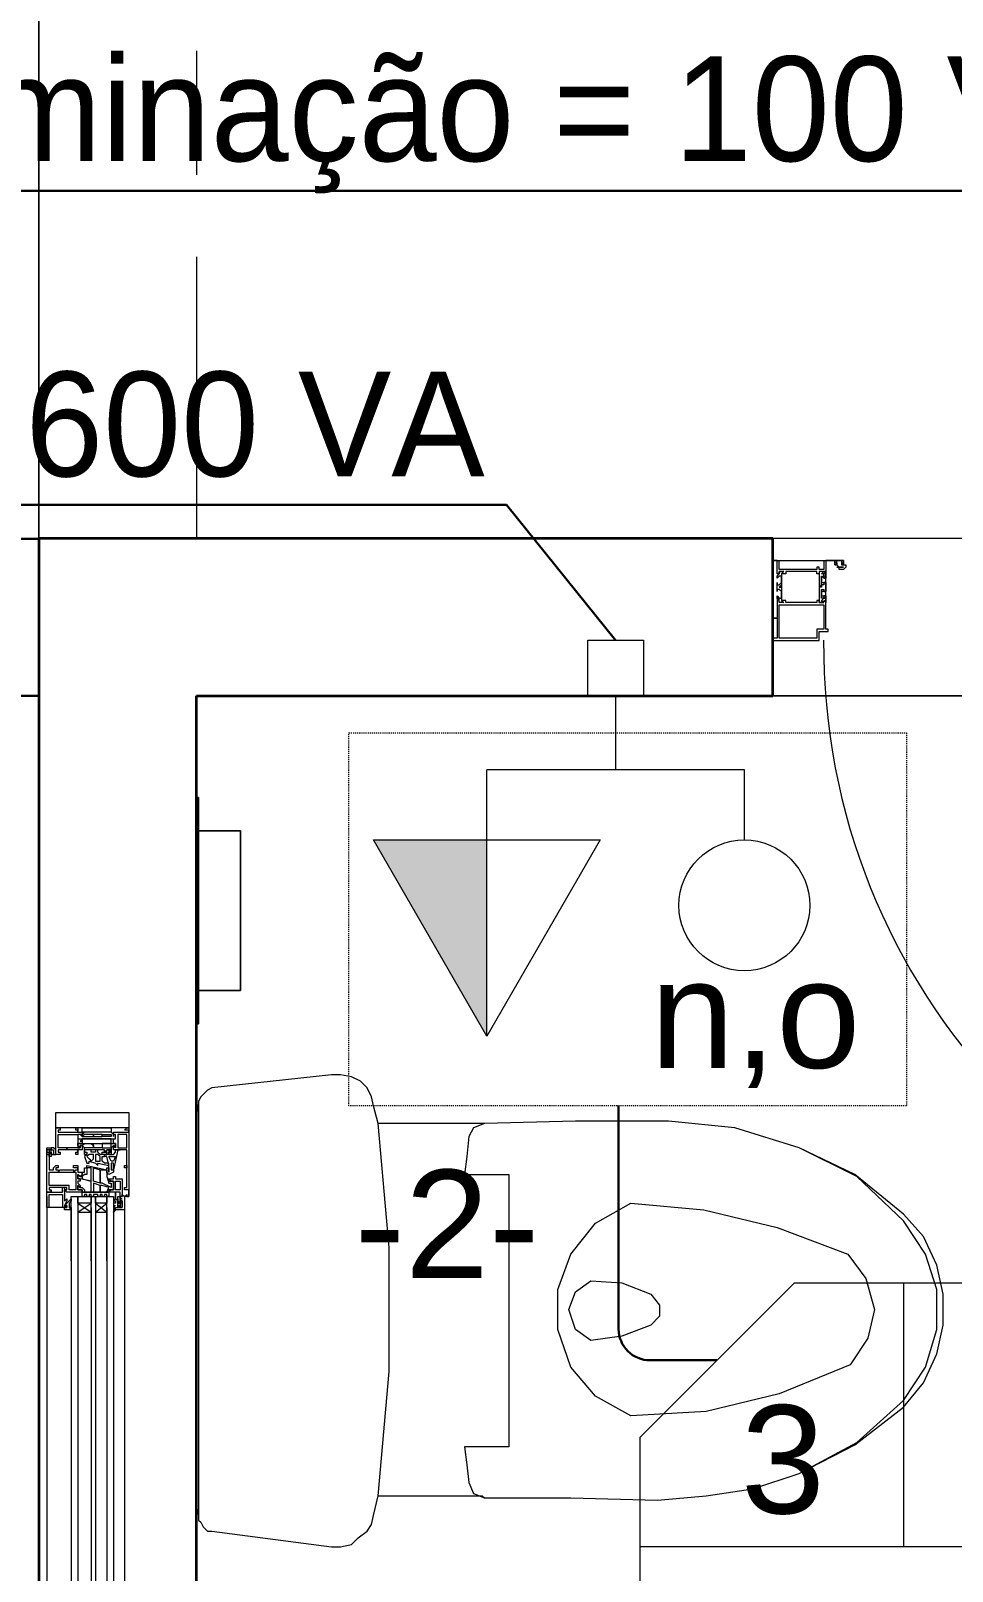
# Model space of a CAD drawing. Header units: millimetres. Extents: x -3501 to 2443, y -1417 to 2787.
# Drawn here: x -2661.2 to -2573.3, y 1100.3 to 1247.4 of the extents above; entities that cross this region are included whole.
import ezdxf

# ---------------------------------------------------------------- set-up
doc = ezdxf.new("R2010")
doc.units = ezdxf.units.MM
doc.linetypes.add('HIDDEN', pattern=[0.375, 0.25, -0.125])
for name, color, linetype, lineweight in [('EL-ELETRODUTOS-ALV', 5, 'Continuous', 30), ('EL-SIMB-P-CIRC', 1, 'Continuous', 20), ('Eletroduto', 160, 'Continuous', 30), ('Pontos Elétricos', 1, 'Continuous', 20), ('TXT e CIRCUITOS', 7, 'Continuous', 30)]:
    doc.layers.add(name, color=color, linetype=linetype, lineweight=lineweight)
doc.layers.add('PDF_Geometry', color=7, linetype='Continuous')
doc.layers.add('Texto', color=7, linetype='Continuous')
doc.styles.add('PDF Bahnschrift', font='bahnschrift.ttf')
doc.styles.add('txt 2mm', font='arial.ttf', dxfattribs={"height": 100})

# ---------------------------------------------------------------- blocks, each defined once
blk = doc.blocks.new('cx luz oct')
at = {"ltscale": 3}
blk.add_line((43508.7, 29483.7), (43508.7, 29288.7), dxfattribs=at)
blk.add_lwpolyline([(43589.5, 29093.7), (43703.7, 29207.9), (43703.7, 29369.5), (43589.5, 29483.7), (43428, 29483.7), (43313.7, 29369.5), (43313.7, 29207.9), (43428, 29093.7)], close=True, dxfattribs=at)
blk.add_lwpolyline([(43313.7, 29288.7), (43703.7, 29288.7)], dxfattribs=at)
blk = doc.blocks.new('caixa tomadas')
at = {"layer": 'EL-SIMB-P-CIRC'}
for p, q in [((52407.7, 17460.8), (52460.7, 17460.8)), ((52407.7, 17407.8), (52407.7, 17460.8)), ((52460.7, 17460.8), (52460.7, 17407.8)), ((52460.7, 17407.8), (52407.7, 17407.8)), ((52434.2, 17407.8), (52434.2, 17337.1)), ((52557.2, 17337.1), (52311.2, 17337.1)), ((52311.2, 17270.1), (52311.2, 17337.1)), ((52557.2, 17270.1), (52557.2, 17337.1))]:
    blk.add_line(p, q, dxfattribs=at)
at = {"layer": 'EL-SIMB-P-CIRC', "linetype": 'HIDDEN', "ltscale": 0.025}
blk.add_lwpolyline([(52711.9, 17016.2), (52179.5, 17016.2), (52179.5, 17372.4), (52711.9, 17372.4)], close=True, dxfattribs=at)
blk = doc.blocks.new('bloc tomadas')
at = {"layer": 'EL-SIMB-P-CIRC'}
h = blk.add_hatch(color=1, dxfattribs=at)
h.dxf.hatch_style = 1
h.paths.add_polyline_path([(52311.2, 17270.1), (52311.2, 17082.6), (52202.9, 17270.1)])
at = {"layer": 'EL-SIMB-P-CIRC', "color": 1}
for p, q in [((52311.2, 17082.6), (52202.9, 17270.1)), ((52202.9, 17270.1), (52419.4, 17270.1)), ((52311.2, 17082.6), (52311.2, 17270.1)), ((52419.4, 17270.1), (52311.2, 17082.6))]:
    blk.add_line(p, q, dxfattribs=at)
blk.add_circle((52557.2, 17207.6), 62.5, dxfattribs=at)
at = {"layer": 'EL-ELETRODUTOS-ALV'}
blk.add_blockref('caixa tomadas', (0, 0), dxfattribs=at)

msp = doc.modelspace()

# ---------------------------------------------------------------- linework, layer by layer
at = {"layer": 'Eletroduto'}
msp.add_lwpolyline([(-2595.72, 1120.46), (-2602.11, 1120.46, -0.414214), (-2605.11, 1123.46), (-2605.11, 1144.77)], format="xyb", dxfattribs=at)
at = {"layer": 'PDF_Geometry', "lineweight": 35}
for p, q in [((-2590.4, 1198.96), (-2660.46, 1198.96)), ((-2660.46, 1198.96), (-2660.46, 1006.97)), ((-2590.4, 1183.93), (-2590.4, 1198.96)), ((-2645.43, 1021.39), (-2645.43, 1183.93)), ((-2645.43, 1183.93), (-2590.4, 1183.93))]:
    msp.add_line(p, q, dxfattribs=at)
at = {"layer": 'PDF_Geometry', "lineweight": 18}
for points in [[(-2645.43, 1533.56), (-2645.43, 1498.64), (-2660.46, 1498.64), (-2660.46, 1198.96)], [(-2087.55, 1198.96), (-2660.46, 1198.96), (-2660.46, 1498.64)], [(-2645.43, 1245.52), (-2645.43, 1233.67)], [(-2645.43, 1225.84), (-2645.43, 1213.77)], [(-2645.43, 1205.94), (-2645.43, 1198.96)], [(-2520.56, 1198.96), (-2590.4, 1198.96)], [(-2584.48, 1196.42), (-2584.48, 1196.42)], [(-2584.48, 1196.42), (-2584.48, 1196.42)], [(-2584.26, 1196.63), (-2584.26, 1196.63)], [(-2584.26, 1196.63), (-2584.26, 1196.63)], [(-2584.26, 1196.42), (-2584.26, 1196.42)], [(-2584.05, 1196.21), (-2584.05, 1196.21)], [(-2583.84, 1196.84), (-2583.84, 1196.84)], [(-2583.84, 1196.63), (-2583.84, 1196.63)], [(-2583.84, 1196.63), (-2583.84, 1196.63)], [(-2583.84, 1196.42), (-2583.84, 1196.42)], [(-2583.63, 1196.21), (-2583.84, 1196.21), (-2583.63, 1196.21)], [(-2583.84, 1196.21), (-2583.84, 1196.21)], [(-2583.63, 1196.42), (-2583.63, 1196.42)], [(-2583.63, 1196.21), (-2583.63, 1196.21)], [(-2585.75, 1195.15), (-2585.75, 1195.15)], [(-2585.53, 1195.15), (-2585.53, 1195.15)], [(-2585.53, 1195.15), (-2585.53, 1195.15)], [(-2585.53, 1194.73), (-2585.53, 1194.73)], [(-2585.53, 1194.73), (-2585.53, 1194.73)], [(-2585.32, 1195.78), (-2585.32, 1195.78)], [(-2585.32, 1195.15), (-2585.32, 1195.15)], [(-2585.32, 1194.73), (-2585.32, 1194.73)], [(-2583.63, 1196), (-2583.63, 1196)], [(-2585.75, 1193.67), (-2585.75, 1193.67)], [(-2585.53, 1193.88), (-2585.53, 1193.88)], [(-2585.53, 1193.88), (-2585.53, 1193.88)], [(-2585.53, 1193.46), (-2585.53, 1193.46)], [(-2585.53, 1193.46), (-2585.53, 1193.46)], [(-2585.32, 1193.88), (-2585.32, 1193.88)], [(-2585.32, 1193.46), (-2585.32, 1193.46)], [(-2585.32, 1192.82), (-2585.32, 1192.82)], [(-2645.43, 1183.93), (-2645.43, 1174.2), (-2645.22, 1174.2), (-2645.22, 1171.02), (-2645.22, 1173.56), (-2645.22, 1153.25), (-2645.22, 1155.78), (-2645.22, 1152.61), (-2645.22, 1174.2), (-2645.43, 1174.2)], [(-2590.4, 1183.93), (-2520.56, 1183.93), (-2643.31, 1183.93)], [(-2645.43, 1152.61), (-2645.22, 1152.61), (-2645.43, 1152.61), (-2645.43, 1143.93)], [(-2645.22, 1144.99), (-2645.22, 1105.63)], [(-2628.07, 1107.53), (-2627.02, 1119.38), (-2627.02, 1131.23), (-2628.07, 1143.09)], [(-2617.92, 1143.09), (-2618.97, 1142.66), (-2619.4, 1141.82), (-2619.61, 1139.91), (-2619.82, 1138.22), (-2615.59, 1138.22), (-2615.59, 1112.19), (-2619.82, 1112.19), (-2619.61, 1110.49), (-2619.4, 1108.8), (-2618.97, 1107.74), (-2617.92, 1107.32)], [(-2653.57, 1142.24), (-2656.32, 1142.24), (-2656.32, 1142.66), (-2653.57, 1142.66), (-2653.57, 1142.24), (-2656.32, 1142.24)], [(-2659.28, 1140.55), (-2659.28, 1140.76), (-2659.28, 1140.55), (-2659.49, 1140.55), (-2659.7, 1140.55), (-2659.7, 1140.34), (-2659.49, 1140.34), (-2659.49, 1140.12), (-2659.49, 1140.34), (-2659.28, 1140.34), (-2659.28, 1140.12), (-2659.07, 1140.12), (-2658.86, 1140.12), (-2658.86, 1140.55), (-2659.07, 1140.76), (-2659.28, 1140.76)], [(-2659.28, 1140.76), (-2659.28, 1140.76)], [(-2659.28, 1140.76), (-2659.28, 1140.76)], [(-2659.07, 1140.55), (-2659.07, 1140.55)], [(-2652.72, 1140.55), (-2652.72, 1140.55)], [(-2587.86, 1109.65), (-2582.36, 1112.61), (-2577.92, 1116.63), (-2575.8, 1119.81), (-2574.74, 1123.4), (-2574.74, 1127.21), (-2575.8, 1130.6), (-2577.92, 1133.77), (-2582.36, 1138.01), (-2587.86, 1140.76)], [(-2659.28, 1140.12), (-2659.28, 1140.12)], [(-2659.28, 1140.12), (-2659.28, 1140.12)], [(-2659.28, 1140.12), (-2659.28, 1140.12)], [(-2659.07, 1140.12), (-2659.07, 1140.12)], [(-2655.26, 1137.37), (-2655.26, 1137.37)], [(-2653.78, 1138.43), (-2653.78, 1138.43)], [(-2659.7, 1136.1), (-2659.7, 1069.44)], [(-2658.01, 1136.74), (-2658.01, 1136.74)], [(-2658.01, 1136.53), (-2658.01, 1136.53)], [(-2658.01, 1136.53), (-2658.01, 1136.53)], [(-2657.37, 1129.96), (-2657.37, 1136.1), (-2656.74, 1136.1), (-2656.74, 1129.96)], [(-2657.37, 1135.89), (-2657.37, 1135.89)], [(-2657.37, 1135.89), (-2657.37, 1135.89)], [(-2653.78, 1136.53), (-2656.1, 1136.53)], [(-2655.47, 1129.96), (-2655.47, 1136.1), (-2655.05, 1136.1), (-2655.05, 1129.96)], [(-2655.26, 1136.53), (-2655.26, 1136.53)], [(-2654.62, 1137.16), (-2654.62, 1137.16)], [(-2654.62, 1136.53), (-2654.62, 1136.53)], [(-2653.99, 1129.96), (-2653.99, 1136.1), (-2653.35, 1136.1), (-2653.35, 1129.96)], [(-2652.72, 1135.89), (-2652.51, 1135.89), (-2652.72, 1135.89)], [(-2659.7, 1135.04), (-2659.7, 1070.49)], [(-2658.01, 1135.26), (-2658.01, 1135.26)], [(-2658.01, 1135.04), (-2658.01, 1135.04)], [(-2658.01, 1134.83), (-2658.01, 1134.83)], [(-2657.8, 1135.04), (-2657.8, 1135.04)], [(-2657.59, 1135.26), (-2657.59, 1135.26)], [(-2657.59, 1135.04), (-2657.59, 1135.04)], [(-2657.59, 1135.04), (-2657.59, 1135.04)], [(-2657.37, 1135.04), (-2657.37, 1070.49)], [(-2657.37, 1134.83), (-2657.37, 1134.83)], [(-2657.37, 1134.83), (-2657.37, 1134.83)], [(-2657.37, 1134.83), (-2657.37, 1134.83)], [(-2656.74, 1134.62), (-2655.47, 1134.62), (-2655.47, 1135.47), (-2656.74, 1135.47), (-2656.74, 1134.62), (-2655.47, 1135.47), (-2656.74, 1135.47), (-2655.47, 1134.62)], [(-2656.74, 1135.04), (-2656.74, 1070.49)], [(-2655.47, 1135.04), (-2655.47, 1070.49)], [(-2655.05, 1134.62), (-2653.99, 1134.62), (-2653.99, 1135.47), (-2655.05, 1135.47), (-2655.05, 1134.62), (-2653.99, 1135.47), (-2655.05, 1135.47), (-2653.99, 1134.62)], [(-2655.05, 1135.04), (-2655.05, 1070.49)], [(-2653.99, 1135.04), (-2653.99, 1070.49)], [(-2653.35, 1135.04), (-2653.35, 1070.49)], [(-2652.3, 1135.04), (-2652.3, 1070.49)]]:
    msp.add_lwpolyline(points, dxfattribs=at)
for points in [[(-2584.48, 1196.84), (-2584.48, 1196.63), (-2584.26, 1196.63), (-2584.26, 1196.42), (-2584.48, 1196.42), (-2584.48, 1196.84), (-2585.32, 1196.84), (-2585.32, 1196.63), (-2585.32, 1195.78), (-2585.53, 1195.78), (-2585.32, 1195.57), (-2585.53, 1195.57), (-2585.75, 1195.57), (-2585.53, 1195.78), (-2585.96, 1195.78), (-2585.96, 1195.57), (-2586.17, 1195.57), (-2586.17, 1195.78), (-2589.13, 1195.78), (-2589.13, 1195.57), (-2589.34, 1195.57), (-2589.56, 1195.57), (-2589.34, 1195.78), (-2589.77, 1195.78), (-2589.77, 1195.57), (-2589.98, 1195.57), (-2589.98, 1195.78), (-2589.98, 1196.84), (-2590.4, 1196.84), (-2590.4, 1196.63), (-2590.4, 1196.84), (-2583.63, 1196.84), (-2583.63, 1196.42), (-2583.84, 1196.63), (-2583.63, 1196.63), (-2583.63, 1196.84), (-2583.84, 1196.84), (-2584.05, 1196.84)], [(-2590.4, 1189.22), (-2590.4, 1196.84)], [(-2586.17, 1196.21), (-2586.17, 1196), (-2589.77, 1196), (-2589.77, 1196.84), (-2585.53, 1196.84), (-2585.53, 1196.63), (-2585.53, 1196), (-2585.96, 1196), (-2585.96, 1196.21)], [(-2583.63, 1196), (-2583.84, 1196), (-2584.05, 1196), (-2584.05, 1196.21), (-2584.26, 1196.21), (-2584.05, 1196.21), (-2583.84, 1196.21), (-2584.05, 1196.21), (-2584.26, 1196.42), (-2584.48, 1196.42), (-2584.26, 1196.42), (-2584.26, 1196.63), (-2584.26, 1196.84), (-2584.05, 1196.84), (-2583.84, 1196.84), (-2583.84, 1196.63), (-2583.84, 1196.42), (-2583.63, 1196.42), (-2583.42, 1196.42), (-2583.42, 1196.21)], [(-2589.98, 1193.88), (-2589.98, 1194.73), (-2589.98, 1194.52), (-2589.77, 1194.52), (-2589.56, 1194.73), (-2589.56, 1195.36), (-2589.77, 1195.36), (-2589.98, 1195.15), (-2589.98, 1195.36), (-2589.77, 1195.57), (-2589.77, 1195.78), (-2589.34, 1195.78), (-2589.56, 1195.57), (-2589.56, 1194.52), (-2589.56, 1194.3), (-2589.56, 1194.52), (-2589.77, 1194.3), (-2589.56, 1194.3), (-2589.56, 1193.03), (-2589.34, 1192.82), (-2589.77, 1192.82), (-2589.77, 1193.03), (-2589.77, 1193.25), (-2589.98, 1193.25), (-2589.98, 1193.46), (-2589.77, 1193.25), (-2589.56, 1193.25), (-2589.56, 1193.88), (-2589.77, 1194.09), (-2589.98, 1194.09)], [(-2585.53, 1193.88), (-2585.32, 1193.88), (-2585.32, 1194.73), (-2585.53, 1194.73), (-2585.53, 1194.52), (-2585.75, 1194.52), (-2585.75, 1194.73), (-2585.75, 1195.36), (-2585.53, 1195.36), (-2585.53, 1195.15), (-2585.32, 1195.15), (-2585.32, 1195.36), (-2585.53, 1195.36), (-2585.53, 1195.57), (-2585.75, 1195.57), (-2585.53, 1195.78), (-2585.96, 1195.78), (-2585.96, 1195.57), (-2585.96, 1194.52), (-2585.96, 1194.3), (-2585.75, 1194.52), (-2585.75, 1194.3), (-2585.96, 1194.3), (-2585.96, 1193.03), (-2585.96, 1192.82), (-2585.53, 1192.82), (-2585.75, 1193.03), (-2585.53, 1193.25), (-2585.32, 1193.25), (-2585.32, 1193.46), (-2585.53, 1193.46), (-2585.53, 1193.25), (-2585.75, 1193.25), (-2585.75, 1193.88), (-2585.75, 1194.09), (-2585.53, 1194.09)], [(-2585.75, 1193.46), (-2585.53, 1193.46), (-2585.32, 1193.46), (-2585.32, 1192.82), (-2585.32, 1195.78), (-2585.32, 1195.15), (-2585.53, 1195.15), (-2585.53, 1195.36), (-2585.75, 1195.15), (-2585.75, 1194.94), (-2585.75, 1194.73), (-2585.53, 1194.73), (-2585.32, 1194.73), (-2585.32, 1193.88), (-2585.53, 1193.88), (-2585.75, 1193.88), (-2585.75, 1193.67)], [(-2585.32, 1192.82), (-2585.53, 1193.03), (-2585.32, 1193.03), (-2585.32, 1193.25), (-2585.53, 1193.25), (-2585.75, 1193.03), (-2585.53, 1192.82), (-2585.96, 1192.82), (-2585.96, 1193.03), (-2586.17, 1193.03), (-2586.17, 1192.82), (-2589.13, 1192.82), (-2589.13, 1193.03), (-2589.34, 1193.03), (-2589.56, 1193.03), (-2589.34, 1192.82), (-2589.77, 1192.82), (-2589.77, 1193.03), (-2589.98, 1193.25), (-2589.98, 1193.03), (-2589.98, 1192.82), (-2589.98, 1191.34), (-2590.4, 1191.34), (-2590.4, 1191.13), (-2590.4, 1191.34), (-2589.98, 1191.34), (-2589.98, 1190.28), (-2589.98, 1189.44), (-2590.4, 1189.44), (-2590.4, 1189.65), (-2590.4, 1189.22), (-2586.17, 1189.22), (-2585.96, 1189.22), (-2585.96, 1190.07), (-2585.11, 1190.07), (-2585.11, 1190.28), (-2585.32, 1190.28), (-2585.32, 1191.55)], [(-2586.17, 1189.44), (-2589.77, 1189.44), (-2589.77, 1190.07), (-2589.77, 1190.28), (-2589.77, 1192.61), (-2585.53, 1192.61), (-2585.53, 1191.98), (-2585.53, 1191.13), (-2585.53, 1190.28), (-2586.17, 1190.28)], [(-2641.2, 1155.78), (-2641.2, 1171.02), (-2641.62, 1171.02), (-2642.47, 1171.02), (-2643.52, 1171.02), (-2644.79, 1171.02), (-2645.22, 1171.02), (-2643.95, 1171.02), (-2642.89, 1171.02), (-2642.04, 1171.02), (-2641.41, 1171.02), (-2641.2, 1171.02)], [(-2641.2, 1155.78), (-2641.41, 1155.78), (-2642.04, 1155.78), (-2642.89, 1155.78), (-2643.95, 1155.78), (-2645.22, 1155.78), (-2644.79, 1155.78), (-2643.52, 1155.78), (-2642.47, 1155.78), (-2641.62, 1155.78)], [(-2632.52, 1102.66), (-2631.67, 1102.66), (-2630.61, 1102.87), (-2629.98, 1103.51), (-2629.13, 1104.14), (-2628.71, 1104.78), (-2628.5, 1105.63), (-2628.07, 1107.53), (-2618.34, 1107.53), (-2618.13, 1107.53), (-2617.92, 1107.32), (-2609.66, 1107.32), (-2601.41, 1107.11), (-2596.75, 1107.53), (-2592.31, 1108.17), (-2587.86, 1109.65), (-2582.57, 1112.4), (-2577.92, 1116), (-2576.01, 1118.32), (-2574.74, 1121.08), (-2574.11, 1123.83), (-2574.11, 1126.79), (-2574.74, 1129.54), (-2576.01, 1132.29), (-2577.92, 1134.41), (-2582.57, 1138.22), (-2587.86, 1140.76), (-2594, 1142.66), (-2600.35, 1143.3), (-2609.24, 1143.3), (-2617.92, 1143.09), (-2618.13, 1143.09), (-2618.34, 1143.09), (-2628.07, 1143.09), (-2628.5, 1144.78), (-2628.71, 1145.63), (-2629.13, 1146.47), (-2629.77, 1147.11), (-2630.61, 1147.53), (-2631.67, 1147.74), (-2632.52, 1147.74), (-2643.95, 1146.47), (-2644.37, 1146.26), (-2644.58, 1146.05), (-2644.79, 1145.84), (-2645.01, 1145.63), (-2645.22, 1145.2), (-2645.22, 1144.99), (-2645.43, 1143.93), (-2645.43, 1106.47), (-2645.22, 1105.63), (-2645.22, 1105.2), (-2645.01, 1104.99), (-2644.79, 1104.57), (-2644.58, 1104.36), (-2644.37, 1104.14), (-2643.95, 1104.14)], [(-2656.74, 1140.55), (-2656.74, 1140.12), (-2656.95, 1140.12), (-2656.95, 1140.34), (-2656.74, 1140.34), (-2656.74, 1140.55), (-2657.8, 1140.55), (-2657.8, 1140.76), (-2657.8, 1140.55), (-2658.64, 1140.55), (-2658.64, 1140.34), (-2658.43, 1140.34), (-2658.43, 1140.12), (-2658.86, 1140.12), (-2658.86, 1142.66), (-2658.43, 1142.66), (-2658.43, 1142.45), (-2658.64, 1142.45), (-2658.64, 1142.24), (-2657.8, 1142.24), (-2656.74, 1142.24), (-2656.74, 1142.45), (-2656.95, 1142.45), (-2656.95, 1142.66), (-2656.74, 1142.66), (-2656.74, 1142.24), (-2656.32, 1142.24), (-2656.32, 1142.03), (-2656.53, 1142.03), (-2656.74, 1142.03), (-2656.74, 1141.61), (-2656.53, 1141.61), (-2656.32, 1141.61), (-2656.53, 1141.39), (-2656.32, 1141.39), (-2656.32, 1141.18), (-2656.53, 1141.18), (-2656.74, 1141.18), (-2656.74, 1140.76), (-2656.53, 1140.76), (-2656.53, 1140.97), (-2656.32, 1140.97), (-2656.32, 1140.76), (-2656.32, 1140.55)], [(-2656.74, 1142.03), (-2656.74, 1140.76), (-2658.64, 1140.76), (-2658.64, 1142.03)], [(-2653.35, 1141.61), (-2653.14, 1141.61), (-2653.14, 1142.03), (-2653.35, 1142.03), (-2653.35, 1141.82), (-2653.35, 1142.03), (-2653.57, 1142.24), (-2656.1, 1142.24), (-2656.32, 1142.03), (-2656.32, 1141.82), (-2656.53, 1142.03), (-2656.74, 1142.03), (-2656.74, 1141.61), (-2656.53, 1141.61)], [(-2655.26, 1142.03), (-2655.47, 1142.03), (-2656.1, 1142.03), (-2656.32, 1141.82), (-2656.1, 1141.82), (-2655.47, 1141.82), (-2655.26, 1141.82)], [(-2655.26, 1141.82), (-2654.41, 1141.82), (-2654.41, 1142.03), (-2655.26, 1142.03)], [(-2654.41, 1142.03), (-2653.57, 1142.03), (-2653.57, 1141.82), (-2654.41, 1141.82)], [(-2652.08, 1140.55), (-2653.35, 1140.55), (-2653.35, 1140.76), (-2653.35, 1140.97), (-2653.14, 1140.76), (-2653.14, 1141.18), (-2653.35, 1141.18), (-2653.35, 1141.39), (-2653.35, 1141.61), (-2653.14, 1141.61), (-2653.14, 1142.03), (-2653.35, 1142.03), (-2653.35, 1142.24), (-2651.87, 1142.24), (-2651.87, 1142.45), (-2652.3, 1142.45), (-2652.08, 1142.66), (-2651.87, 1142.66), (-2651.87, 1136.1), (-2652.3, 1136.1), (-2652.08, 1136.31), (-2652.08, 1136.1), (-2651.87, 1136.1), (-2651.87, 1136.74), (-2652.08, 1136.74), (-2652.3, 1136.74), (-2652.3, 1136.95), (-2652.08, 1136.95), (-2652.08, 1139.07), (-2652.08, 1138.85), (-2652.3, 1138.85), (-2652.3, 1139.07), (-2652.08, 1139.07), (-2652.08, 1140.12)], [(-2652.08, 1140.76), (-2652.08, 1142.03), (-2652.93, 1142.03), (-2652.93, 1140.76)], [(-2657.59, 1136.53), (-2657.8, 1136.53), (-2658.01, 1136.74), (-2657.8, 1136.74), (-2657.8, 1136.95), (-2658.64, 1136.95), (-2659.49, 1136.95), (-2659.49, 1136.74), (-2659.28, 1136.74), (-2659.28, 1136.53), (-2659.7, 1136.53), (-2659.7, 1140.76), (-2659.28, 1140.76), (-2659.28, 1140.55), (-2659.49, 1140.55), (-2659.7, 1140.55), (-2659.7, 1140.12), (-2659.49, 1140.12), (-2659.49, 1140.34), (-2659.28, 1140.12), (-2659.28, 1139.91), (-2659.49, 1139.91), (-2659.49, 1140.12), (-2659.49, 1138.64), (-2659.28, 1138.64), (-2659.07, 1138.64), (-2659.07, 1138.85), (-2658.86, 1139.07), (-2658.64, 1139.07), (-2658.64, 1138.85), (-2658.86, 1138.85), (-2658.86, 1138.64), (-2658.64, 1138.64), (-2658.64, 1138.43), (-2658.43, 1138.64), (-2657.16, 1138.64), (-2657.16, 1138.43), (-2656.95, 1138.64), (-2656.74, 1138.64), (-2656.74, 1138.85), (-2657.16, 1138.85), (-2657.16, 1139.07), (-2656.74, 1139.07), (-2656.74, 1138.85), (-2656.74, 1138.43), (-2656.32, 1138.43), (-2656.32, 1138.22), (-2656.53, 1138.01), (-2656.74, 1138.22), (-2656.74, 1137.8), (-2656.53, 1137.8), (-2656.53, 1137.58), (-2656.74, 1137.58), (-2656.74, 1137.37), (-2656.53, 1137.16), (-2656.53, 1136.95), (-2656.74, 1137.16), (-2656.74, 1136.74), (-2656.53, 1136.74), (-2656.32, 1136.74), (-2656.32, 1136.53)], [(-2659.28, 1140.55), (-2659.49, 1140.55), (-2659.49, 1140.34), (-2659.28, 1140.34)], [(-2659.07, 1140.12), (-2659.28, 1140.12), (-2659.28, 1140.55), (-2659.07, 1140.55), (-2659.07, 1140.34)], [(-2653.35, 1141.18), (-2653.14, 1141.18), (-2653.14, 1140.97), (-2653.14, 1140.76), (-2653.35, 1140.97), (-2653.57, 1140.76), (-2653.57, 1140.55), (-2653.57, 1140.12), (-2653.78, 1140.12), (-2653.78, 1140.34), (-2653.57, 1140.34), (-2653.57, 1140.55), (-2653.78, 1140.55), (-2653.99, 1140.55), (-2654.2, 1140.34), (-2653.99, 1140.34), (-2653.99, 1140.12), (-2654.2, 1140.12), (-2654.41, 1140.12), (-2654.41, 1140.34), (-2654.2, 1140.34), (-2654.2, 1140.55), (-2656.1, 1140.55), (-2656.1, 1140.34), (-2655.89, 1140.34), (-2655.89, 1140.12), (-2656.1, 1140.12), (-2656.1, 1140.55), (-2656.1, 1140.76), (-2656.32, 1140.97), (-2656.53, 1140.97), (-2656.53, 1140.76), (-2656.74, 1140.97), (-2656.74, 1141.18), (-2656.53, 1141.18)], [(-2656.32, 1141.61), (-2656.32, 1141.39), (-2656.32, 1141.18), (-2653.57, 1141.18), (-2653.57, 1141.39), (-2653.57, 1141.61)], [(-2655.26, 1140.76), (-2655.47, 1140.76), (-2656.1, 1140.76), (-2656.32, 1140.97), (-2656.1, 1141.18), (-2655.47, 1141.18), (-2655.26, 1140.97)], [(-2655.89, 1140.12), (-2656.1, 1139.91), (-2655.89, 1139.28), (-2655.68, 1139.28), (-2655.68, 1139.49), (-2655.05, 1139.28), (-2654.83, 1139.07), (-2654.83, 1139.28), (-2653.78, 1139.07), (-2653.78, 1139.28), (-2654.2, 1139.28), (-2654.41, 1139.49), (-2654.41, 1139.91), (-2654.2, 1139.91), (-2654.2, 1140.12), (-2654.62, 1140.12), (-2654.83, 1140.34), (-2654.83, 1140.55), (-2655.05, 1140.55), (-2655.05, 1140.34), (-2655.47, 1140.34), (-2655.47, 1140.55), (-2655.68, 1140.55), (-2655.89, 1140.55), (-2656.1, 1140.55), (-2656.1, 1140.34), (-2655.89, 1140.34)], [(-2655.26, 1140.97), (-2655.26, 1141.18), (-2654.41, 1141.18), (-2654.41, 1140.97), (-2654.41, 1140.76), (-2655.26, 1140.76)], [(-2654.41, 1140.76), (-2653.57, 1140.76), (-2653.57, 1140.97), (-2653.57, 1141.18), (-2654.41, 1141.18), (-2654.41, 1140.97)], [(-2653.99, 1138.43), (-2653.99, 1138.64), (-2653.99, 1138.85), (-2653.78, 1138.85), (-2653.78, 1138.64), (-2653.78, 1138.43), (-2653.78, 1139.07), (-2653.99, 1139.91), (-2654.2, 1139.91), (-2654.2, 1140.12), (-2653.99, 1140.12), (-2653.99, 1140.34), (-2653.99, 1140.55), (-2653.78, 1140.55), (-2653.57, 1140.34), (-2653.78, 1140.34), (-2653.78, 1140.12), (-2653.35, 1140.12), (-2653.14, 1140.34), (-2653.14, 1140.55), (-2652.93, 1140.55), (-2652.72, 1140.55), (-2652.93, 1140.55), (-2653.35, 1138.64), (-2653.35, 1138.43), (-2653.78, 1138.22)], [(-2653.78, 1140.34), (-2653.78, 1140.12), (-2653.99, 1140.12), (-2653.99, 1140.34), (-2653.99, 1140.55), (-2653.78, 1140.55)], [(-2653.99, 1138.01), (-2653.78, 1137.58), (-2653.57, 1137.58), (-2653.35, 1137.58), (-2653.35, 1136.74), (-2653.57, 1136.74), (-2653.78, 1136.74), (-2653.78, 1136.53), (-2656.32, 1136.53), (-2656.32, 1136.74), (-2656.53, 1136.74), (-2656.74, 1136.74), (-2656.74, 1137.16), (-2656.53, 1136.95), (-2656.32, 1136.95), (-2656.1, 1136.74), (-2656.1, 1136.53), (-2655.47, 1136.53), (-2655.47, 1136.74), (-2655.47, 1137.37), (-2655.47, 1137.58), (-2656.53, 1137.8), (-2656.74, 1137.8), (-2656.74, 1138.22), (-2656.53, 1138.01), (-2656.32, 1138.01), (-2656.32, 1138.43), (-2656.1, 1138.43), (-2656.1, 1138.85), (-2655.89, 1138.85), (-2655.89, 1139.07), (-2653.99, 1138.64)], [(-2655.47, 1138.85), (-2655.89, 1138.85), (-2655.89, 1138.43), (-2655.89, 1138.22), (-2656.1, 1138.22), (-2656.32, 1138.01), (-2656.32, 1137.8), (-2655.47, 1137.58)], [(-2655.26, 1140.12), (-2655.68, 1140.12), (-2655.89, 1139.91), (-2655.68, 1139.7), (-2655.47, 1139.49), (-2655.26, 1139.7)], [(-2654.62, 1137.37), (-2655.26, 1137.58), (-2655.26, 1138.64), (-2655.26, 1138.85), (-2654.62, 1138.64)], [(-2654.83, 1140.12), (-2655.05, 1140.12), (-2655.05, 1139.7), (-2655.05, 1139.49), (-2654.62, 1139.49), (-2654.62, 1139.91)], [(-2653.14, 1139.91), (-2653.35, 1139.49), (-2653.57, 1139.49), (-2653.78, 1139.91)], [(-2653.57, 1139.28), (-2653.57, 1138.64), (-2653.35, 1138.64), (-2653.35, 1139.28)], [(-2658.43, 1138.43), (-2657.16, 1138.43), (-2656.95, 1138.43), (-2656.95, 1136.74), (-2657.59, 1136.74), (-2657.59, 1137.16), (-2659.49, 1137.16), (-2659.49, 1138.43), (-2658.64, 1138.43)], [(-2654.62, 1136.53), (-2654.62, 1137.16), (-2655.26, 1137.37), (-2655.26, 1136.53), (-2654.62, 1136.53), (-2654.41, 1136.53), (-2653.99, 1136.53), (-2653.78, 1136.95), (-2654.41, 1137.16), (-2654.62, 1137.16)], [(-2654.62, 1138.64), (-2654.41, 1138.64), (-2653.99, 1138.64), (-2653.99, 1138.43), (-2653.99, 1138.01), (-2653.78, 1137.37), (-2653.57, 1137.37), (-2653.57, 1136.95), (-2654.41, 1137.37), (-2654.62, 1137.37)], [(-2653.78, 1137.8), (-2653.35, 1137.8), (-2653.35, 1138.01), (-2653.14, 1138.01), (-2653.14, 1137.8), (-2652.93, 1137.8), (-2652.72, 1137.8), (-2652.51, 1137.8), (-2652.51, 1136.1), (-2652.72, 1136.1), (-2652.72, 1135.89), (-2652.72, 1135.68), (-2652.51, 1135.68), (-2652.51, 1135.04), (-2652.93, 1135.04), (-2652.72, 1135.26), (-2652.72, 1135.04), (-2652.51, 1135.04), (-2652.51, 1135.47), (-2652.72, 1135.47), (-2652.72, 1135.68), (-2652.72, 1135.47), (-2652.93, 1135.68), (-2652.93, 1135.89), (-2652.93, 1136.1), (-2652.72, 1136.1), (-2652.72, 1136.31), (-2652.72, 1136.53), (-2653.14, 1136.53), (-2653.78, 1136.53), (-2653.57, 1136.74), (-2653.35, 1136.74), (-2653.35, 1137.58), (-2653.57, 1137.58)], [(-2653.14, 1137.58), (-2652.72, 1137.58), (-2652.72, 1136.74), (-2653.14, 1136.74)], [(-2658.22, 1136.74), (-2658.22, 1136.95), (-2658.01, 1136.95), (-2658.01, 1136.74), (-2657.8, 1136.74), (-2658.01, 1136.74), (-2658.01, 1136.53), (-2658.01, 1135.68), (-2657.8, 1135.89), (-2657.8, 1135.68), (-2658.01, 1135.26), (-2658.01, 1135.04), (-2657.8, 1135.26), (-2657.8, 1135.04), (-2659.7, 1135.04), (-2659.7, 1136.53), (-2659.49, 1136.53), (-2659.28, 1136.53), (-2659.28, 1136.74), (-2659.28, 1136.53), (-2659.07, 1136.53), (-2658.43, 1136.53), (-2658.22, 1136.53)], [(-2658.22, 1135.26), (-2658.22, 1135.04), (-2659.49, 1135.04), (-2659.49, 1136.31), (-2659.28, 1136.31), (-2659.07, 1136.31), (-2658.22, 1136.31)], [(-2658.01, 1136.53), (-2658.01, 1136.74)], [(-2657.59, 1135.47), (-2657.59, 1135.26), (-2657.37, 1135.04), (-2657.37, 1134.83), (-2658.01, 1134.83), (-2658.01, 1135.04), (-2657.8, 1135.04), (-2657.8, 1135.26), (-2658.01, 1135.26), (-2657.59, 1135.68), (-2657.37, 1135.89), (-2657.37, 1135.68)], [(-2655.47, 1135.47), (-2656.74, 1135.47), (-2656.74, 1136.1), (-2655.47, 1136.1)], [(-2653.78, 1136.1), (-2653.99, 1136.1), (-2653.99, 1136.31), (-2654.2, 1136.31), (-2654.2, 1136.1), (-2654.41, 1136.1), (-2654.41, 1136.31), (-2654.62, 1136.31), (-2654.62, 1136.1), (-2654.83, 1136.1), (-2654.83, 1136.31), (-2655.05, 1136.31), (-2655.26, 1136.31), (-2655.26, 1136.1), (-2655.47, 1136.1), (-2655.47, 1136.31), (-2655.68, 1136.31), (-2655.68, 1136.1), (-2655.89, 1136.1), (-2655.89, 1136.31), (-2656.1, 1136.31), (-2656.1, 1136.1), (-2656.32, 1136.1), (-2656.32, 1136.53), (-2653.78, 1136.53)], [(-2653.99, 1135.47), (-2655.05, 1135.47), (-2655.05, 1136.1), (-2653.99, 1136.1)], [(-2653.35, 1135.68), (-2653.14, 1135.68), (-2653.14, 1135.47), (-2653.35, 1135.47), (-2653.35, 1135.26), (-2653.14, 1135.26), (-2653.35, 1135.04), (-2653.14, 1134.83), (-2653.14, 1135.04), (-2652.93, 1135.04), (-2652.93, 1135.68), (-2653.14, 1135.89), (-2653.14, 1136.53), (-2653.14, 1135.89)], [(-2653.35, 1134.62), (-2653.14, 1135.04), (-2652.93, 1135.04), (-2652.93, 1135.89), (-2652.93, 1135.68), (-2652.93, 1135.47), (-2652.72, 1135.47), (-2652.72, 1135.26), (-2652.72, 1135.04), (-2652.72, 1135.26), (-2652.93, 1135.26), (-2652.93, 1135.04), (-2652.51, 1135.04), (-2652.51, 1135.68), (-2652.72, 1135.68), (-2652.72, 1135.89), (-2652.72, 1136.1), (-2652.51, 1136.1), (-2652.51, 1136.31), (-2652.3, 1136.1), (-2652.3, 1134.83), (-2652.51, 1134.83), (-2652.72, 1134.83), (-2653.14, 1134.83)], [(-2657.37, 1134.83), (-2657.37, 1135.04), (-2657.59, 1135.26), (-2657.59, 1135.04)], [(-2652.72, 1135.47), (-2652.72, 1135.26), (-2652.93, 1135.26), (-2652.93, 1135.47)], [(-2583.21, 1130.6), (-2581.51, 1128.27), (-2580.67, 1125.31), (-2581.3, 1122.56), (-2582.99, 1120.02), (-2589.77, 1117.27), (-2596.75, 1115.57), (-2603.95, 1115.15), (-2607.33, 1117.05), (-2609.66, 1119.81), (-2610.93, 1123.4), (-2610.93, 1127.21), (-2609.66, 1130.6), (-2607.33, 1133.56), (-2603.95, 1135.47), (-2596.96, 1134.83), (-2589.98, 1133.14)], [(-2602.04, 1126.79), (-2601.2, 1125.73), (-2601.2, 1124.67), (-2602.04, 1123.83), (-2604.79, 1122.77), (-2607.76, 1122.35), (-2609.24, 1123.4), (-2609.87, 1125.31), (-2609.24, 1127), (-2607.76, 1128.06), (-2604.79, 1127.85)]]:
    msp.add_lwpolyline(points, close=True, dxfattribs=at)
at = {"layer": 'PDF_Geometry', "color": 55, "lineweight": 18, "true_color": 0xafaf3c}
msp.add_lwpolyline([(-2651.87, 1142.66), (-2658.86, 1142.66), (-2658.86, 1144.14), (-2651.87, 1144.14)], close=True, dxfattribs=at)
at = {"layer": 'PDF_Geometry', "lineweight": 18}
msp.add_arc((-2523.2, 1188.83), 62.34, 179.635, 266.978, dxfattribs=at)
at = {"layer": 'TXT e CIRCUITOS'}
for p, q in [((-2731.39, 1232.14), (-2541.61, 1232.14)), ((-2615.81, 1202.16), (-2664.91, 1202.16)), ((-2605.4, 1189.24), (-2615.81, 1202.16)), ((-2870.38, 1198.93), (-2660.46, 1198.93)), ((-2660.46, 1183.93), (-2855.38, 1183.93))]:
    msp.add_line(p, q, dxfattribs=at)

# ---------------------------------------------------------------- block references
at = {"layer": 'EL-ELETRODUTOS-ALV', "ltscale": 3, "xscale": 0.1, "yscale": 0.1, "zscale": 0.1}
msp.add_blockref('bloc tomadas', (-7848.82, -556.85), dxfattribs=at)
at = {"layer": 'Pontos Elétricos', "xscale": 0.1291005291005304, "yscale": 0.1291005291005304, "zscale": 0.1291005291005304}
msp.add_blockref('cx luz oct', (-8194.92, -2678.52), dxfattribs=at)

# ---------------------------------------------------------------- texts
at = {"layer": 'Texto', "insert": (-2725.82, 1238.45), "char_height": 10, "attachment_point": 4, "style": 'PDF Bahnschrift'}
msp.add_mtext('Pot. de Iluminação = 100 VA', dxfattribs=at)
at = {"layer": 'TXT e CIRCUITOS', "insert": (-2661.76, 1209.81), "char_height": 10, "attachment_point": 4, "style": 'PDF Bahnschrift'}
msp.add_mtext('600 VA', dxfattribs=at)
at = {"layer": 'TXT e CIRCUITOS', "ltscale": 3, "attachment_point": 1, "style": 'txt 2mm'}
for s, insert, char_height in [('n,o', (-2602.08, 1158.71), 10.328), ('-2-', (-2630.32, 1138.65), 10.328), ('3', (-2593.44, 1116.17), 10.33)]:
    msp.add_mtext_dynamic_manual_height_columns(s, width=19.6112, gutter_width=51.64, heights=[0], dxfattribs=dict(at, insert=insert, char_height=char_height))

doc.saveas('drawing.dxf')
